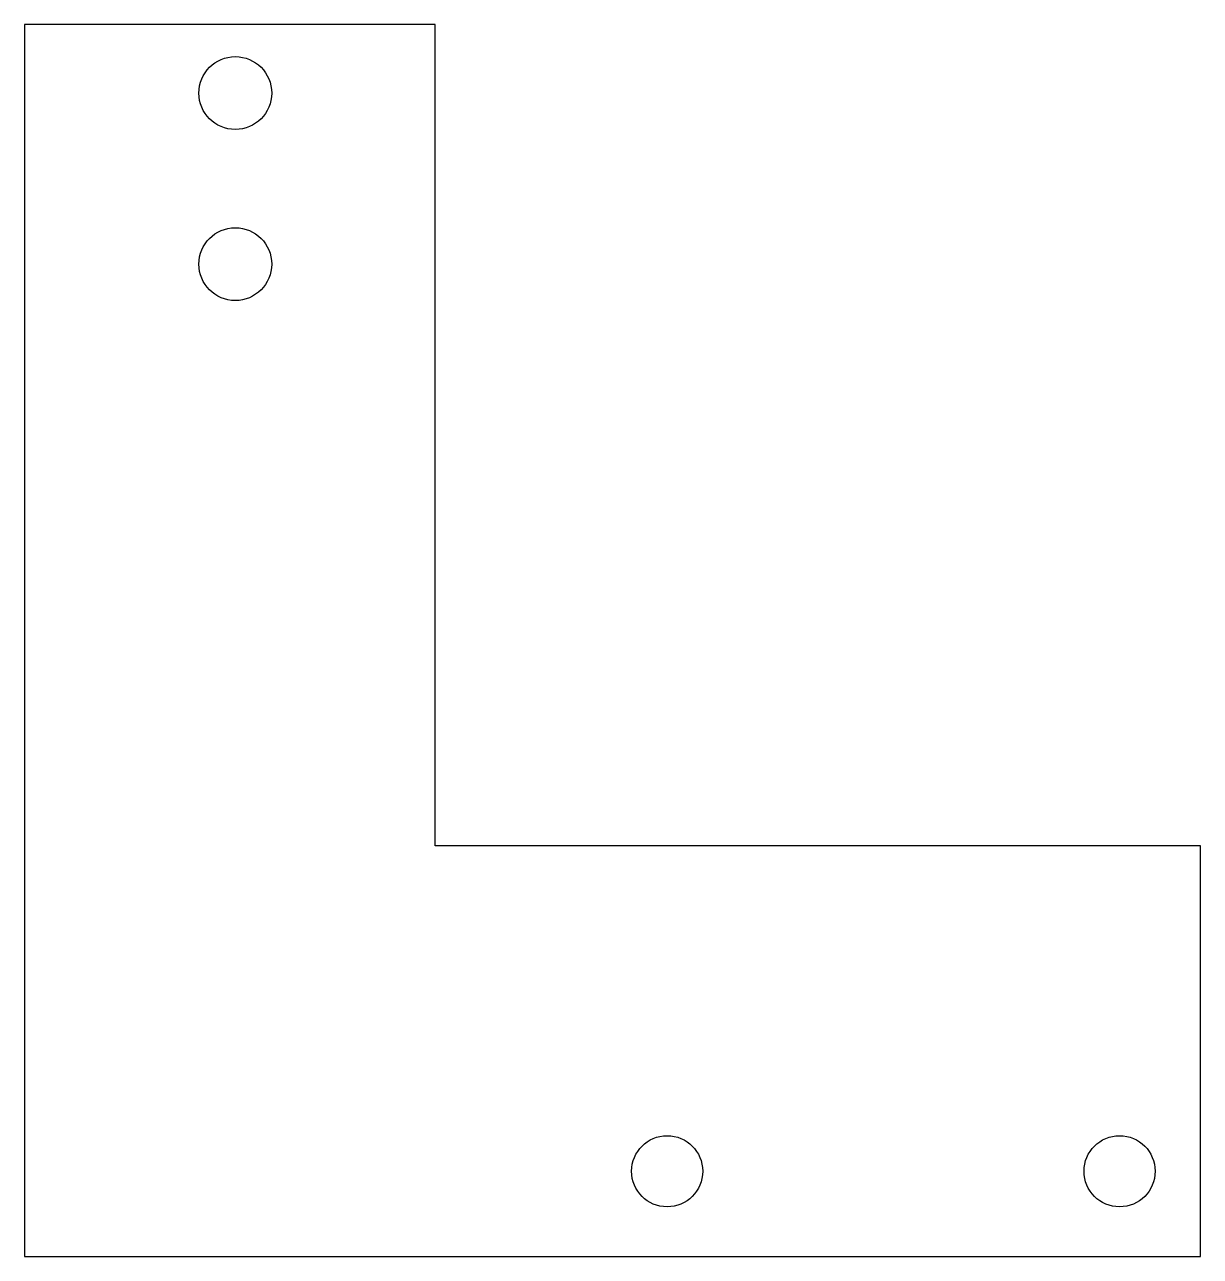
# Model space of a CAD drawing. Header units: inches. Extents: x -4.3 to 0, y 0 to 4.5.
import ezdxf

# ---------------------------------------------------------------- set-up
doc = ezdxf.new("R2010")
doc.units = ezdxf.units.IN
doc.header["$MEASUREMENT"] = 0

msp = doc.modelspace()

# ---------------------------------------------------------------- linework, layer by layer
msp.add_lwpolyline([(-2.797, 1.5), (-2.797, 4.5), (-4.297, 4.5), (-4.297, 0), (0, 0), (0, 1.5)], close=True)
for centre, radius in [((-3.5271, 4.25), 0.133), ((-3.5271, 3.625), 0.133), ((-1.9488, 0.311), 0.1299), ((-0.2953, 0.311), 0.1299)]:
    msp.add_circle(centre, radius)

doc.saveas('drawing.dxf')
